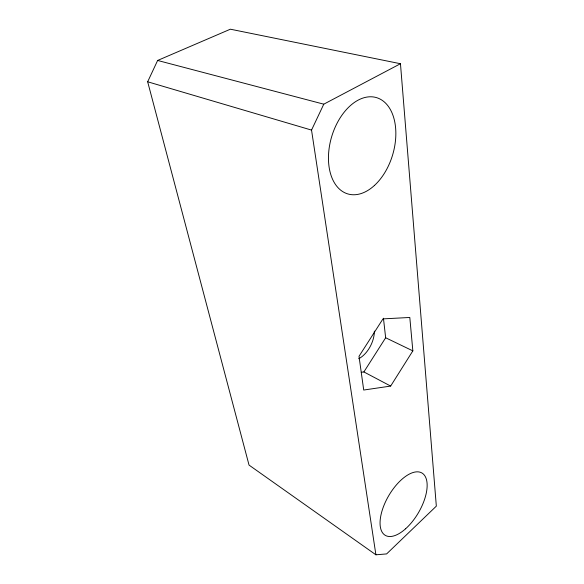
<?xml version="1.0" encoding="UTF-8"?>
<svg xmlns="http://www.w3.org/2000/svg" width="584" height="584" viewBox="0 0 584 584"><rect width="100%" height="100%" fill="white"/><g stroke="black" fill="none" stroke-linecap="round" stroke-linejoin="round"><path stroke-width="0.88" d="M147.664 81.782L157.629 60.459L230.381 29.2L400.463 63.729L436.336 506.138L386.615 553.917L375.906 554.8L249.039 465.09L147.664 81.782L311.535 130.093L375.906 554.8M311.535 130.093L323.784 104.178L400.463 63.729M390.659 386.075L412.844 350.867L409.807 317.47L382.98 318.879L359.007 356.313L363.715 390.039L390.659 386.075L363.883 371.942L361.255 372.263M363.883 371.942L385.659 337.771L383.44 318.229M157.629 60.459L323.784 104.178M385.659 337.771L412.844 350.867M374.359 331.113A21.98 12.863 -63.6 0 1 358.685 358.737M405.595 528.783A36.164 17.126 -59.5 0 0 422.933 473.69A36.164 17.126 -59.5 0 0 382.286 510.051A36.164 17.126 -59.5 0 0 405.595 528.783M374.359 185.53A50.239 31.813 -73.4 0 0 383.235 101.083A50.239 31.813 -73.4 0 0 328.85 150.665A50.239 31.813 -73.4 0 0 374.359 185.53"/></g></svg>
